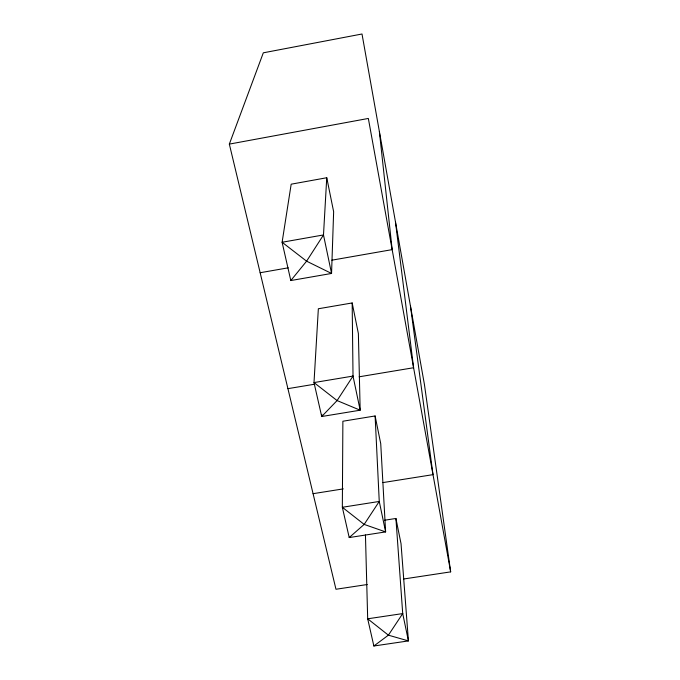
<?xml version="1.0" encoding="UTF-8"?>
<svg xmlns="http://www.w3.org/2000/svg" width="680" height="680" viewBox="0 0 680 680"><rect width="100%" height="100%" fill="white"/><g stroke="black" fill="none" stroke-linecap="round" stroke-linejoin="round"><path stroke-width="1.02" d="M321.801 414.392L321.708 416.517L360.162 410.201L358.377 333.548L352.172 302.957L318.35 308.762L313.999 382.576L321.708 416.517L337.084 400.571L353.022 376.074L352.172 302.957M326.749 177.744L323.493 234.94L331.551 273.453L290.81 280.543L282.106 242.258L291.176 184.186L326.749 177.744L333.642 211.709L331.551 273.453L306.595 261.179L282.106 242.258L323.493 234.94L306.595 261.179L290.81 280.543M367.251 584.519L335.971 589.262L229.338 144.109L263.313 52.819L362.006 34L424.439 384.54L450.662 571.871L403.741 578.986M349.214 537.557L364.166 524.408L379.253 501.458L375.105 415.964L342.881 421.234L342.337 507.271L349.214 537.557L385.62 531.904L380.732 443.666L375.105 415.964M365.449 534.939L367.684 618.8L373.864 646L388.39 635.171L402.713 613.581L395.913 518.466L384.625 520.226M229.338 144.109L368.339 118.447L450.662 571.871M260.151 272.731L288.209 267.818M331.865 260.176L392.156 249.628L379.38 131.546M287.921 388.654L314.1 384.302M359.133 376.805L413.601 367.736L395.488 222.003M313.072 493.68L343.324 488.877M382.95 482.587L433.007 474.648L410.474 306.119M373.864 646L408.425 640.909L401.03 543.668L395.913 518.466M353.022 376.074L313.999 382.576L337.084 400.571L360.162 410.201L353.022 376.074M379.253 501.458L342.337 507.271L364.166 524.408L385.62 531.904L379.253 501.458M402.713 613.581L367.684 618.8L388.39 635.171L408.425 640.909L402.713 613.581"/></g></svg>
